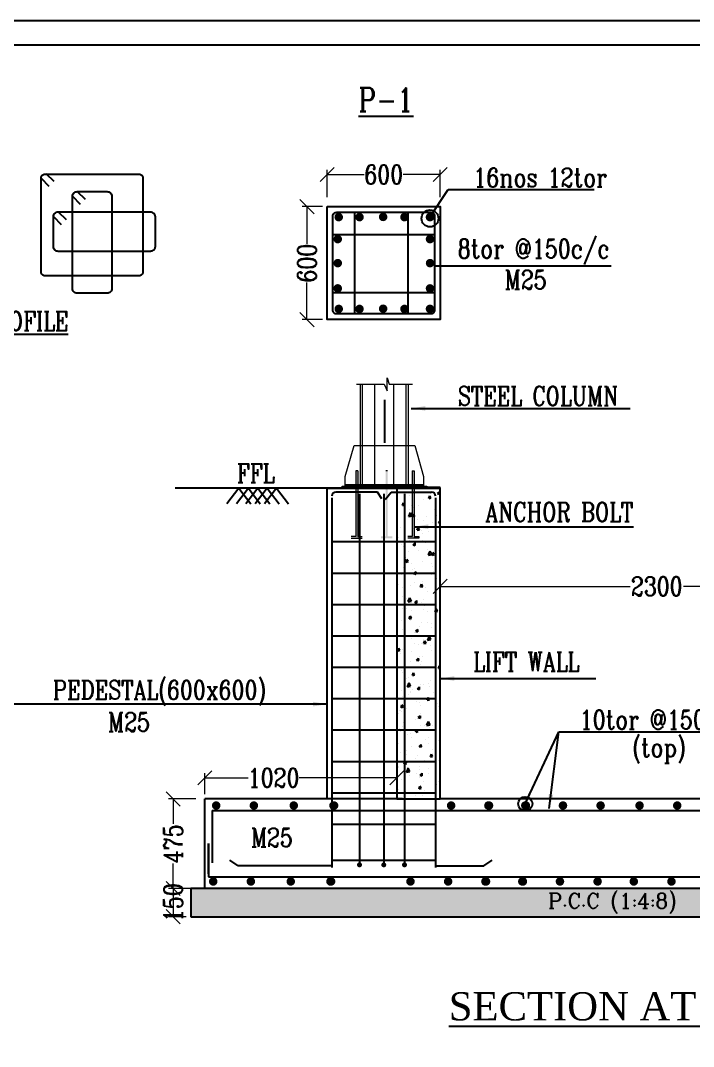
# Model space of a CAD drawing. Header units: millimetres. Extents: x 718890 to 734392, y -300108 to -278291.
# Drawn here: x 722366 to 725941, y -283739 to -278291 of the extents above; entities that cross this region are included whole.
import ezdxf
from ezdxf.enums import TextEntityAlignment as Align
from ezdxf.lldxf.tags import DXFTag

# ---------------------------------------------------------------- set-up
doc = ezdxf.new("R2010")
doc.units = ezdxf.units.MM
doc.header["$MEASUREMENT"] = 0
doc.header["$PDMODE"] = 2
doc.layers.add('col', color=7, linetype='Continuous')
doc.layers.add('COLUMN', color=1, linetype='Continuous')
for name, color, linetype, lineweight in [('DDD', 252, 'Continuous', 9), ('DIM', 37, 'Continuous', 13), ('FOOT', 3, 'Continuous', 18), ('Part', 2, 'Continuous', 0), ('PCC', 4, 'Continuous', 30), ('REIN', 1, 'Continuous', 20), ('TEXT', 7, 'Continuous', 15)]:
    doc.layers.add(name, color=color, linetype=linetype, lineweight=lineweight)
doc.styles.add('combine', font='romanc.shx', dxfattribs={"width": 0.8})
doc.styles.add('ROMANS', font='complex.shx', dxfattribs={"width": 0.8})
doc.styles.add('simplex-0.8', font='complex.shx', dxfattribs={"width": 0.8})
doc.styles.get("Standard").update_dxf_attribs({"font": 'complex.shx'})
doc.styles.add('style2', font='times.ttf')
doc.styles.add('TIMESNEWROMAN', font='times.ttf')
tags = doc.linetypes.add('HIDDEN', pattern=[0.375, 0.25, -0.125]).pattern_tags.tags
tags[6:7] = [DXFTag(74, 4), DXFTag(75, 0), DXFTag(340, '0'), DXFTag(46, 1.0), DXFTag(50, 0.0), DXFTag(44, 0.0), DXFTag(45, 0.0)]
tags[4:5] = [DXFTag(74, 4), DXFTag(75, 0), DXFTag(340, '0'), DXFTag(46, 1.0), DXFTag(50, 0.0), DXFTag(44, 0.0), DXFTag(45, 0.0)]
doc.dimstyles.new('75 ISO', dxfattribs={"dimtxt": 100, "dimasz": 75, "dimexe": 75, "dimexo": 0.7, "dimgap": 0.4, "dimtad": 0, "dimtoh": 1, "dimdec": 0, "dimdsep": 46, "dimtxsty": 'combine', "dimblk": 'OBLIQUE', "dimcen": 0, "dimclrd": 11, "dimclre": 2, "dimclrt": 4, "dimadec": 1, "dimazin": 2, "dimtfac": 1, "dimtdec": 0, "dimtmove": 1, "dimatfit": 3, "dimldrblk": 'OBLIQUE', "dimfxl": 0.7, "dimfxlon": 1, "dimtolj": 1, "dimtzin": 0, "dimlwd": -1, "dimlwe": -1, "dimarcsym": 0})
doc.dimstyles.new('SAM', dxfattribs={"dimtxt": 125, "dimasz": 75, "dimexe": 100, "dimexo": 1, "dimgap": 50, "dimtad": 1, "dimtoh": 1, "dimdec": 0, "dimrnd": 1, "dimzin": 1, "dimdsep": 46, "dimtxsty": 'style2', "dimcen": 0.09, "dimclrd": 37, "dimclre": 250, "dimclrt": 7, "dimadec": 0, "dimazin": 0, "dimtfac": 1, "dimtdec": 0, "dimtix": 1, "dimtmove": 1, "dimatfit": 3, "dimfxl": 100, "dimfxlon": 1, "dimtolj": 1, "dimtzin": 0, "dimarcsym": 0})

# ---------------------------------------------------------------- blocks, each defined once
blk = doc.blocks.new('_Oblique')
at = {"color": 0, "linetype": 'ByBlock', "lineweight": -2}
blk.add_line((-0.5, -0.5), (0.5, 0.5), dxfattribs=at)
blk = doc.blocks.new('*D87')
at = {"layer": 'DEFPOINTS', "color": 0, "transparency": 16777216}
for p in [(723176.8, -282424.6), (723345.4, -282424.6), (723345.4, -282899.6)]:
    blk.add_point(p, dxfattribs=at)
at = {"layer": 'Part', "color": 2, "transparency": 16777216}
for p, q in [((723296.8, -282424.6), (723151.8, -282424.6)), ((723296.8, -282899.6), (723151.8, -282899.6))]:
    blk.add_line(p, q, dxfattribs=at)
at = {"layer": 'Part', "color": 11, "transparency": 16777216}
for p, q in [((723176.8, -282424.6), (723176.8, -282556.9)), ((723176.8, -282899.6), (723176.8, -282767.2))]:
    blk.add_line(p, q, dxfattribs=at)
at = {"layer": 'Part', "color": 11, "transparency": 16777216, "xscale": 75, "yscale": 75, "zscale": 75}
for p, rotation in [((723176.8, -282424.6), 90), ((723176.8, -282899.6), 270)]:
    blk.add_blockref('_Oblique', p, dxfattribs=dict(at, rotation=rotation))
at = {"layer": 'Part', "color": 18, "lineweight": -3, "true_color": 0x000000, "transparency": 16777216, "insert": (723176.8, -282662.1), "char_height": 100, "attachment_point": 5, "rotation": 90, "style": 'combine'}
blk.add_mtext('\\A1;475', dxfattribs=at)
blk = doc.blocks.new('*D88')
at = {"layer": 'DEFPOINTS', "color": 0, "transparency": 16777216}
for p in [(723270.4, -282899.6), (723176.8, -283049.6), (723270.4, -283049.6)]:
    blk.add_point(p, dxfattribs=at)
at = {"layer": 'Part', "color": 2, "transparency": 16777216}
for p, q in [((723245.4, -282899.6), (723151.8, -282899.6)), ((723245.4, -283049.6), (723151.8, -283049.6))]:
    blk.add_line(p, q, dxfattribs=at)
at = {"layer": 'Part', "color": 11, "transparency": 16777216}
blk.add_line((723176.8, -282899.6), (723176.8, -283049.6), dxfattribs=at)
at = {"layer": 'Part', "color": 11, "transparency": 16777216, "xscale": 75, "yscale": 75, "zscale": 75}
for p, rotation in [((723176.8, -282899.6), 90), ((723176.8, -283049.6), 270)]:
    blk.add_blockref('_Oblique', p, dxfattribs=dict(at, rotation=rotation))
at = {"layer": 'Part', "color": 18, "lineweight": -3, "true_color": 0x000000, "transparency": 16777216, "insert": (723176.8, -282974.6), "char_height": 100, "attachment_point": 5, "rotation": 90, "style": 'combine'}
blk.add_mtext('\\A1;150', dxfattribs=at)
blk = doc.blocks.new('*D90')
at = {"layer": 'DEFPOINTS', "color": 0, "transparency": 16777216}
for p in [(724365.4, -282312), (723345.4, -282424.6, 0), (724365.4, -282424.6)]:
    blk.add_point(p, dxfattribs=at)
at = {"layer": 'Part', "color": 2, "transparency": 16777216}
for p, q in [((723345.4, -282399.6), (723345.4, -282287)), ((724365.4, -282399.6), (724365.4, -282287))]:
    blk.add_line(p, q, dxfattribs=at)
at = {"layer": 'Part', "color": 11, "transparency": 16777216}
for p, q in [((723345.4, -282312), (723574.8, -282312)), ((724365.4, -282312), (723846, -282312))]:
    blk.add_line(p, q, dxfattribs=at)
at = {"layer": 'Part', "color": 11, "transparency": 16777216, "xscale": 75, "yscale": 75, "zscale": 75, "rotation": 180}
blk.add_blockref('_Oblique', (723345.4, -282312), dxfattribs=at)
at = {"layer": 'Part', "color": 11, "transparency": 16777216, "xscale": 75, "yscale": 75, "zscale": 75}
blk.add_blockref('_Oblique', (724365.4, -282312), dxfattribs=at)
at = {"layer": 'Part', "color": 18, "lineweight": -3, "true_color": 0x000000, "transparency": 16777216, "insert": (723710.4, -282312), "char_height": 100, "attachment_point": 5, "style": 'combine'}
blk.add_mtext('\\A1;1020', dxfattribs=at)
blk = doc.blocks.new('*D93')
at = {"layer": 'DEFPOINTS', "color": 0, "transparency": 16777216}
for p in [(726895.4, -281295.6), (724595.4, -281408.2), (726895.4, -281408.2, 0)]:
    blk.add_point(p, dxfattribs=at)
at = {"layer": 'Part', "color": 2, "transparency": 16777216}
for p, q in [((724595.4, -281383.2), (724595.4, -281270.6)), ((726895.4, -281383.2), (726895.4, -281270.6))]:
    blk.add_line(p, q, dxfattribs=at)
at = {"layer": 'Part', "color": 11, "transparency": 16777216}
for p, q in [((724595.4, -281295.6), (725604.1, -281295.6)), ((726895.4, -281295.6), (725886.8, -281295.6))]:
    blk.add_line(p, q, dxfattribs=at)
at = {"layer": 'Part', "color": 11, "transparency": 16777216, "xscale": 75, "yscale": 75, "zscale": 75, "rotation": 180}
blk.add_blockref('_Oblique', (724595.4, -281295.6), dxfattribs=at)
at = {"layer": 'Part', "color": 11, "transparency": 16777216, "xscale": 75, "yscale": 75, "zscale": 75}
blk.add_blockref('_Oblique', (726895.4, -281295.6), dxfattribs=at)
at = {"layer": 'Part', "color": 18, "lineweight": -3, "true_color": 0x000000, "transparency": 16777216, "insert": (725745.4, -281295.6), "char_height": 100, "attachment_point": 5, "style": 'combine'}
blk.add_mtext('\\A1;2300', dxfattribs=at)
blk = doc.blocks.new('*D99')
at = {"layer": 'DEFPOINTS', "color": 0, "transparency": 16777216}
for p in [(724595.4, -279108.8), (723995.4, -279279.5), (724595.4, -279279.5)]:
    blk.add_point(p, dxfattribs=at)
at = {"layer": 'Part', "color": 2, "transparency": 16777216}
for p, q in [((723995.4, -279228.8), (723995.4, -279083.8)), ((724595.4, -279228.8), (724595.4, -279083.8))]:
    blk.add_line(p, q, dxfattribs=at)
at = {"layer": 'Part', "color": 11, "transparency": 16777216}
for p, q in [((723995.4, -279108.8), (724192.2, -279108.8)), ((724595.4, -279108.8), (724398.7, -279108.8))]:
    blk.add_line(p, q, dxfattribs=at)
at = {"layer": 'Part', "color": 11, "transparency": 16777216, "xscale": 75, "yscale": 75, "zscale": 75, "rotation": 180}
blk.add_blockref('_Oblique', (723995.4, -279108.8), dxfattribs=at)
at = {"layer": 'Part', "color": 11, "transparency": 16777216, "xscale": 75, "yscale": 75, "zscale": 75}
blk.add_blockref('_Oblique', (724595.4, -279108.8), dxfattribs=at)
at = {"layer": 'Part', "color": 18, "lineweight": -3, "true_color": 0x000000, "transparency": 16777216, "insert": (724295.4, -279108.8), "char_height": 100, "attachment_point": 5, "style": 'combine'}
blk.add_mtext('\\A1;600', dxfattribs=at)
blk = doc.blocks.new('*D100')
at = {"layer": 'DEFPOINTS', "color": 0, "transparency": 16777216}
for p in [(723887.6, -279279.5), (723995.4, -279279.5, 0), (723995.4, -279879.5, 0)]:
    blk.add_point(p, dxfattribs=at)
at = {"layer": 'Part', "color": 2, "transparency": 16777216}
for p, q in [((723970.4, -279279.5), (723862.6, -279279.5)), ((723970.4, -279879.5), (723862.6, -279879.5))]:
    blk.add_line(p, q, dxfattribs=at)
at = {"layer": 'Part', "color": 11, "transparency": 16777216}
for p, q in [((723887.6, -279279.5), (723887.6, -279476.2)), ((723887.6, -279879.5), (723887.6, -279682.8))]:
    blk.add_line(p, q, dxfattribs=at)
at = {"layer": 'Part', "color": 11, "transparency": 16777216, "xscale": 75, "yscale": 75, "zscale": 75}
for p, rotation in [((723887.6, -279279.5), 90), ((723887.6, -279879.5), 270)]:
    blk.add_blockref('_Oblique', p, dxfattribs=dict(at, rotation=rotation))
at = {"layer": 'Part', "color": 18, "lineweight": -3, "true_color": 0x000000, "transparency": 16777216, "insert": (723887.6, -279579.5), "char_height": 100, "attachment_point": 5, "rotation": 90, "style": 'combine'}
blk.add_mtext('\\A1;600', dxfattribs=at)
blk = doc.blocks.new('G$C9B659665')
at = {"layer": 'DIM', "linetype": 'Continuous'}
h = blk.add_hatch(color=5, dxfattribs=at)
h.paths.add_polyline_path([(43.4, 9), (65.3, 9), (65.3, 75.4), (74.3, 75.4), (74.3, 9), (95.6, 9), (95.6, 0), (43.4, 0)])
h.paths.add_polyline_path([(65.3, 165.3), (74.3, 165.3), (74.3, 75.4), (65.3, 75.4)])
h.paths.add_polyline_path([(65.3, 211.3), (72.3, 211.3), (74.3, 211.3), (74.3, 165.3), (65.3, 165.3)])
h.paths.add_polyline_path([(65.3, 234.5), (74.3, 234.5), (74.3, 211.3), (65.3, 211.3)])
h.paths.add_polyline_path([(65.3, 315.7), (74.3, 315.7), (74.3, 252.5), (65.3, 252.5)])
h = blk.add_hatch(color=5, dxfattribs=at)
h.paths.add_polyline_path([(43.4, 9), (65.3, 9), (65.3, 75.4), (74.3, 75.4), (74.3, 9), (95.6, 9), (95.6, 0), (43.4, 0)])
h.paths.add_polyline_path([(65.3, 165.3), (74.3, 165.3), (74.3, 75.4), (65.3, 75.4)])
h.paths.add_polyline_path([(65.3, 211.3), (72.3, 211.3), (74.3, 211.3), (74.3, 165.3), (65.3, 165.3)])
h.paths.add_polyline_path([(65.3, 234.5), (74.3, 234.5), (74.3, 211.3), (65.3, 211.3)])
h.paths.add_polyline_path([(65.3, 315.7), (74.3, 315.7), (74.3, 252.5), (65.3, 252.5)])
h = blk.add_hatch(color=5, dxfattribs=at)
h.paths.add_polyline_path([(182.9, 9), (204.7, 9), (204.7, 75.4), (213.7, 75.4), (213.7, 9), (235, 9), (235, 0), (182.9, 0)])
h.paths.add_polyline_path([(204.7, 165.3), (213.7, 165.3), (213.7, 75.4), (204.7, 75.4)])
h.paths.add_polyline_path([(204.7, 211.3), (211.8, 211.3), (213.7, 211.3), (213.7, 165.3), (204.7, 165.3)])
h.paths.add_polyline_path([(204.7, 234.5), (213.7, 234.5), (213.7, 211.3), (204.7, 211.3)])
h.paths.add_polyline_path([(204.7, 315.7), (213.7, 315.7), (213.7, 252.5), (204.7, 252.5)])
h = blk.add_hatch(color=5, dxfattribs=at)
h.paths.add_polyline_path([(360.1, 9), (338.2, 9), (338.2, 75.4), (329.2, 75.4), (329.2, 9), (307.9, 9), (307.9, 0), (360.1, 0)])
h.paths.add_polyline_path([(338.2, 165.3), (329.2, 165.3), (329.2, 75.4), (338.2, 75.4)])
h.paths.add_polyline_path([(338.2, 211.3), (331.2, 211.3), (329.2, 211.3), (329.2, 165.3), (338.2, 165.3)])
h.paths.add_polyline_path([(338.2, 234.5), (329.2, 234.5), (329.2, 211.3), (338.2, 211.3)])
h.paths.add_polyline_path([(338.2, 315.7), (329.2, 315.7), (329.2, 252.5), (338.2, 252.5)])
h = blk.add_hatch(color=5, dxfattribs=at)
h.paths.add_polyline_path([(360.1, 9), (338.2, 9), (338.2, 75.4), (329.2, 75.4), (329.2, 9), (307.9, 9), (307.9, 0), (360.1, 0)])
h.paths.add_polyline_path([(338.2, 165.3), (329.2, 165.3), (329.2, 75.4), (338.2, 75.4)])
h.paths.add_polyline_path([(338.2, 211.3), (331.2, 211.3), (329.2, 211.3), (329.2, 165.3), (338.2, 165.3)])
h.paths.add_polyline_path([(338.2, 234.5), (329.2, 234.5), (329.2, 211.3), (338.2, 211.3)])
h.paths.add_polyline_path([(338.2, 315.7), (329.2, 315.7), (329.2, 252.5), (338.2, 252.5)])
blk.add_line((198.4, 649), (198.4, 447.2))
blk.add_line((198.4, 649), (198.4, 447.2))
at = {"layer": 'DIM', "color": 5, "linetype": 'Continuous'}
for p, q in [((85.9, 252.5), (85.9, 722.3)), ((85.9, 252.5), (85.9, 722.3)), ((153.4, 252.5), (153.4, 722.3)), ((153.4, 252.5), (153.4, 722.3)), ((243.4, 252.5), (243.4, 722.3)), ((243.4, 252.5), (243.4, 722.3)), ((310.9, 252.5), (310.9, 722.3)), ((310.9, 252.5), (310.9, 722.3)), ((74.3, 315.7), (65.3, 315.7)), ((65.3, 315.7), (65.3, 9)), ((74.3, 315.7), (65.3, 315.7)), ((65.3, 315.7), (65.3, 9)), ((74.3, 315.7), (74.3, 9)), ((74.3, 315.7), (74.3, 9)), ((213.7, 315.7), (204.7, 315.7)), ((213.7, 315.7), (204.7, 315.7)), ((329.2, 315.7), (338.2, 315.7)), ((329.2, 315.7), (329.2, 9)), ((329.2, 315.7), (338.2, 315.7)), ((329.2, 315.7), (329.2, 9)), ((338.2, 315.7), (338.2, 9)), ((338.2, 315.7), (338.2, 9)), ((65.3, 9), (43.4, 9)), ((65.3, 9), (43.4, 9)), ((43.4, 0), (94.6, 0)), ((43.4, 0), (94.6, 0)), ((74.3, 9), (94.6, 9)), ((74.3, 9), (94.6, 9)), ((329.2, 9), (308.9, 9)), ((329.2, 9), (308.9, 9)), ((360.1, 0), (308.9, 0)), ((360.1, 0), (308.9, 0)), ((338.2, 9), (360.1, 9)), ((338.2, 9), (360.1, 9)), ((360.1, 9), (360.1, 0)), ((360.1, 9), (360.1, 0))]:
    blk.add_line(p, q, dxfattribs=at)
at = {"layer": 'DIM', "linetype": 'HIDDEN', "ltscale": 100}
for p, q in [((96, 252.5), (96, 722.3)), ((96, 252.5), (96, 722.3)), ((300.7, 252.5), (300.7, 722.3)), ((300.7, 252.5), (300.7, 722.3))]:
    blk.add_line(p, q, dxfattribs=at)
at = {"layer": 'DIM', "color": 5, "linetype": 'HIDDEN', "ltscale": 0.1}
blk.add_line((67.2, 252.5), (329.7, 252.5), dxfattribs=at)
blk.add_line((67.2, 252.5), (329.7, 252.5), dxfattribs=at)
at = {"layer": 'DIM', "color": 5, "linetype": 'Continuous'}
for points in [[(67.2, 722.3), (197.8, 722.3), (210.8, 690.9), (210.8, 751.4), (220.1, 722.1), (329.7, 722.1)], [(67.2, 722.3), (197.8, 722.3), (210.8, 690.9), (210.8, 751.4), (220.1, 722.1), (329.7, 722.1)], [(15, 243.5), (15, 290), (56.3, 434.7), (340.5, 434.7), (381.7, 290), (381.7, 243.5)], [(15, 243.5), (15, 290), (56.3, 434.7), (340.5, 434.7), (381.7, 290), (381.7, 243.5)]]:
    blk.add_lwpolyline(points, dxfattribs=at)
at = {"layer": 'DIM', "color": 5, "linetype": 'HIDDEN', "ltscale": 0.1}
for points in [[(396.7, 234.5), (0, 234.5), (0, 243.5), (396.7, 243.5)], [(396.7, 234.5), (0, 234.5), (0, 243.5), (396.7, 243.5)], [(381.7, 243.5), (15, 243.5), (15, 252.5), (381.7, 252.5)], [(381.7, 243.5), (15, 243.5), (15, 252.5), (381.7, 252.5)]]:
    blk.add_lwpolyline(points, close=True, dxfattribs=at)

msp = doc.modelspace()

# ---------------------------------------------------------------- hatches: boundary and pattern name
at = {"layer": 'DIM', "lineweight": -3, "ltscale": 0.5}
h = msp.add_hatch(dxfattribs=at)
h.set_pattern_fill('AR-CONC', color=256, scale=25, style=0)
h.set_pattern_definition([(50, (1417.42, -18015.03), (179.315046, -15.688034), [18.75, -206.25]), (355, (1417.42, -18015.03), (-34.687833, 188.048033), [15, -165]), (100.4514, (1432.36, -18016.33), (144.627345, 172.359886), [15.935047, -175.28553]), (46.1842, (1417.42, -17965.03), (266.81026, -41.379754), [28.125, -309.375]), (96.6356, (1439.65, -17968.47), (233.66568, 243.52947), [23.90257, -262.92825]), (351.1842, (1417.42, -17965.03), (233.66549, 243.52965), [22.5, -247.5]), (21, (1442.42, -17977.53), (149.226763, -100.654723), [18.75, -206.25]), (326, (1442.42, -17977.53), (60.828833, 181.28751), [15, -165]), (71.4514, (1454.85, -17985.91), (210.055657, 80.632624), [15.935047, -175.28553]), (37.5, (1417.415, -18015.027), (3.039964, 83.2234635), [0, -163, 0, -167.5, 0, -165.625]), (7.5, (1417.415, -18015.03), (65.767384, 98.602928), [0, -95.5, 0, -159.25, 0, -63.125]), (327.5, (1361.665, -18015.027), (133.455609, -5.638718), [0, -62.5, 0, -195, 0, -258.75]), (317.5, (1336.67, -18015.03), (145.796542, 25.026246), [0, -81.25, 0, -129.5, 0, -183.75])])
h.paths.add_polyline_path([(723270.4, -283049.6), (728220.4, -283049.6), (728220.4, -282899.6), (723270.4, -282899.6)])

# ---------------------------------------------------------------- linework, layer by layer
at = {"layer": 'col', "color": 6, "lineweight": -3, "elevation": 743212945.3}
for points in [[(734392.5, -300108.5), (718890.4, -300108.5), (718890.4, -278291.3), (734392.5, -278291.3)], [(734263.1, -299979.1), (719019.8, -299979.1), (719019.8, -278420.7), (734263.1, -278420.7)]]:
    msp.add_lwpolyline(points, close=True, dxfattribs=at)
at = {"layer": 'DDD', "lineweight": -3}
for p, q in [((723526.3, -280774.6), (723462.8, -280857.1)), ((723526.3, -280774.6), (723462.8, -280857.1)), ((723576.3, -280774.6), (723512.8, -280857.1)), ((723576.3, -280774.6), (723512.8, -280857.1)), ((723526.3, -280774.6), (723589.8, -280857.1)), ((723526.3, -280774.6), (723589.8, -280857.1)), ((723626.3, -280774.6), (723562.8, -280857.1)), ((723626.3, -280774.6), (723562.8, -280857.1)), ((723576.3, -280774.6), (723639.8, -280857.1)), ((723576.3, -280774.6), (723639.8, -280857.1)), ((723676.3, -280774.6), (723612.8, -280857.1)), ((723676.3, -280774.6), (723612.8, -280857.1)), ((723626.3, -280774.6), (723689.8, -280857.1)), ((723626.3, -280774.6), (723689.8, -280857.1)), ((723726.3, -280774.6), (723662.8, -280857.1)), ((723726.3, -280774.6), (723662.8, -280857.1)), ((723676.3, -280774.6), (723739.8, -280857.1)), ((723676.3, -280774.6), (723739.8, -280857.1)), ((723726.3, -280774.6), (723789.8, -280857.1)), ((723726.3, -280774.6), (723789.8, -280857.1))]:
    msp.add_line(p, q, dxfattribs=at)
at = {"layer": 'DIM', "lineweight": -3}
for p, q in [((724541.1, -279335.3), (724637.7, -279188.9)), ((724637.7, -279188.9), (725413.2, -279188.9))]:
    msp.add_line(p, q, dxfattribs=at)
at = {"layer": 'DIM', "color": 5, "linetype": 'Continuous', "lineweight": -3}
for p, q in [((724395.4, -280774.6), (723187.2, -280774.6)), ((723995.4, -280774.6), (723210.8, -280774.6)), ((723995.4, -280774.6), (723210.8, -280774.6))]:
    msp.add_line(p, q, dxfattribs=at)
at = {"layer": 'DIM', "lineweight": -3}
msp.add_circle((724541.1, -279342.2), 45, dxfattribs=at)
at = {"layer": 'FOOT', "lineweight": -3}
for p, q in [((723995.4, -282399.6), (723995.4, -280774.6)), ((723995.4, -282424.6), (723995.4, -280774.6)), ((724595.4, -282399.6), (724595.4, -280774.6)), ((724595.4, -282399.6), (724595.4, -280774.6)), ((724395.4, -282424.6), (723345.4, -282424.6)), ((723345.4, -282899.6), (723345.4, -282424.6)), ((724395.4, -282424.6), (723345.4, -282424.6)), ((723345.4, -282899.6), (723345.4, -282424.6)), ((726895.4, -282424.6, 0), (724595.4, -282424.6)), ((726895.4, -282424.6, 0), (725295.4, -282424.6))]:
    msp.add_line(p, q, dxfattribs=at)
for points in [[(723995.4, -279279.5), (724595.4, -279279.5), (724595.4, -279879.5), (723995.4, -279879.5)], [(723270.4, -283049.6), (728220.4, -283049.6), (728220.4, -282899.6), (723270.4, -282899.6)], [(723270.4, -283049.6), (728220.4, -283049.6), (728220.4, -282899.6), (723270.4, -282899.6)]]:
    msp.add_lwpolyline(points, close=True, dxfattribs=at)
at = {"layer": 'Part', "color": 250, "lineweight": -3}
msp.add_line((724565.4, -279594.2), (725503.3, -279594.2), dxfattribs=at)
at = {"layer": 'Part', "color": 250, "linetype": 'Continuous', "lineweight": -3}
for p, q in [((724431.9, -280811.6), (724431.9, -280811.6)), ((724445.9, -280770.3), (724453.6, -280772.2)), ((724453.6, -280772.2), (724453.5, -280770.3)), ((724455.8, -280797.7), (724455.8, -280797.7)), ((724500.5, -280774.1), (724500.5, -280774.1)), ((724534.5, -280828.5), (724539.6, -280814.3)), ((724546.1, -280825.3), (724539.6, -280814.4)), ((724543.6, -280804.7), (724543.6, -280804.7)), ((724581.8, -280803.5), (724593.1, -280793.6)), ((724581.8, -280803.5), (724593.5, -280806.4)), ((724593.4, -280806.4), (724593.1, -280793.6)), ((724395.6, -280866.4), (724400.7, -280852.3)), ((724395.6, -280866.4), (724407.2, -280863.2)), ((724407.2, -280863.3), (724400.7, -280852.3)), ((724403.5, -280867), (724403.5, -280867)), ((724441.1, -280863.9), (724441.1, -280863.9)), ((724452.7, -280874.9), (724452.7, -280874.9)), ((724478.4, -280866.4), (724478.4, -280866.4)), ((724505.2, -280834.2), (724505.2, -280834.2)), ((724534.5, -280828.5), (724546.1, -280825.3)), ((724544.9, -280824.8), (724544.9, -280824.8)), ((724546, -280830.8), (724546, -280830.8)), ((724428.7, -280925.2), (724446.3, -280921.6)), ((724429.1, -280924.3), (724438, -280903.7)), ((724433.8, -280889.9), (724433.8, -280889.9)), ((724446.3, -280921.6), (724437.7, -280904.5)), ((724446.5, -280922.3), (724457.8, -280912.4)), ((724446.5, -280922.3), (724458.2, -280925.1)), ((724458.2, -280925.1), (724457.8, -280912.4)), ((724524, -280923), (724524, -280923)), ((724565.7, -280888.1), (724565.7, -280888.1)), ((724577.2, -280919.5), (724577.2, -280919.5)), ((724383.1, -280985.2), (724383.1, -280985.2)), ((724402.4, -280976.3), (724402.4, -280976.3)), ((724411.8, -280982.1), (724411.8, -280982.1)), ((724456.4, -280958.6), (724456.4, -280958.6)), ((724473.5, -280938.2), (724473.5, -280938.2)), ((724473.8, -280997.9), (724478.9, -280983.8)), ((724474.8, -280978.7), (724474.8, -280978.7)), ((724485.4, -280994.8), (724478.9, -280983.8)), ((724504.1, -280943.6), (724504.1, -280943.6)), ((724553, -280954.2), (724553, -280954.2)), ((724586.4, -280956.4), (724595.4, -280948.5)), ((724586.4, -280956.4), (724595.4, -280958.6)), ((724586.5, -280951.4), (724586.5, -280951.4)), ((724372.3, -281037.9), (724372.3, -281037.9)), ((724451.3, -280986.9), (724451.3, -280986.9)), ((724473.8, -280997.9), (724485.4, -280994.7)), ((724494.3, -281001.5), (724494.3, -281001.5)), ((724502, -281015.2), (724502, -281015.2)), ((724534.9, -281003.3), (724534.9, -281003.3)), ((724389.7, -281074.4), (724389.7, -281074.4)), ((724400.3, -281085.5), (724400.3, -281085.5)), ((724403.9, -281048.5), (724403.9, -281048.5)), ((724432.5, -281062.5), (724432.5, -281062.5)), ((724434.4, -281050.8), (724434.4, -281050.8)), ((724451.2, -281075.2), (724462.4, -281065.3)), ((724451.2, -281075.2), (724462.8, -281078)), ((724462.8, -281078), (724462.4, -281065.3)), ((724502, -281052.7), (724502, -281052.7)), ((724515.1, -281064.8), (724515.1, -281064.8)), ((724592.7, -281048.1), (724592.7, -281048.1)), ((724412.4, -281143.1), (724412.4, -281143.1)), ((724424.7, -281111.8), (724424.7, -281111.8)), ((724480, -281107.4), (724480, -281107.4)), ((724528.4, -281101.7), (724528.4, -281101.7)), ((724532.6, -281129.8), (724550.2, -281126.2)), ((724532.9, -281128.9), (724541.9, -281108.3)), ((724535.9, -281128.1), (724535.9, -281128.1)), ((724550.2, -281126.2), (724541.5, -281109.1)), ((724552, -281129.4), (724557, -281115.3)), ((724552, -281129.4), (724563.6, -281126.2)), ((724563.5, -281126.3), (724557, -281115.3)), ((724570.7, -281140.3), (724570.7, -281140.3)), ((724591, -281109.3), (724595.4, -281105.5)), ((724591, -281109.3), (724595.4, -281110.4)), ((724367.7, -281166.6), (724367.7, -281166.6)), ((724399.2, -281194.9), (724399.2, -281194.9)), ((724413.1, -281167.3), (724418.1, -281153.2)), ((724413.1, -281167.3), (724424.6, -281164.2)), ((724424.6, -281164.2), (724418.1, -281153.2)), ((724425.9, -281160.9), (724425.9, -281160.9)), ((724445.5, -281175.1), (724445.5, -281175.1)), ((724458, -281199.7), (724458, -281199.7)), ((724500.9, -281162.1), (724500.9, -281162.1)), ((724549.8, -281172.7), (724549.8, -281172.7)), ((724556.7, -281191.4), (724556.7, -281191.4)), ((724390.4, -281235.3), (724390.4, -281235.3)), ((724448.1, -281205.4), (724448.1, -281205.4)), ((724455.8, -281228.1), (724467, -281218.2)), ((724455.8, -281228.1), (724467.4, -281230.9)), ((724466.3, -281238.4), (724466.3, -281238.4)), ((724467.4, -281230.9), (724467, -281218.2)), ((724548.7, -281232.5), (724548.7, -281232.5)), ((724562, -281216.5), (724562, -281216.5)), ((724577.4, -281254.7), (724577.4, -281254.7)), ((724593.4, -281209), (724593.4, -281209)), ((724374.9, -281287.2), (724374.9, -281287.2)), ((724397.1, -281304), (724397.1, -281304)), ((724436, -281291.9), (724436, -281291.9)), ((724459.5, -281275.7), (724459.5, -281275.7)), ((724487.1, -281301.7), (724487.1, -281301.7)), ((724491.2, -281298.8), (724496.3, -281284.7)), ((724491.2, -281298.8), (724502.8, -281295.7)), ((724502.8, -281295.7), (724496.3, -281284.7)), ((724498.8, -281271.2), (724498.8, -281271.2)), ((724519.7, -281300.3), (724519.7, -281300.3)), ((724571.4, -281301.2), (724571.4, -281301.2)), ((724368.4, -281327.5), (724368.4, -281327.5)), ((724395.7, -281350.5), (724395.7, -281350.5)), ((724417.2, -281359.5), (724417.2, -281359.5)), ((724425.1, -281376.5), (724434.1, -281355.8)), ((724442.4, -281373.7), (724433.7, -281356.7)), ((724507.9, -281365), (724507.9, -281365)), ((724526.7, -281324.8), (724526.7, -281324.8)), ((724396, -281413.4), (724396, -281413.4)), ((724414, -281384.1), (724414, -281384.1)), ((724416.5, -281413.8), (724416.5, -281413.8)), ((724424.7, -281377.3), (724442.4, -281373.7)), ((724460.4, -281381), (724471.7, -281371.1)), ((724460.4, -281381), (724472.1, -281383.8)), ((724472, -281383.8), (724471.7, -281371.1)), ((724497.7, -281380.6), (724497.7, -281380.6)), ((724504.7, -281417), (724504.7, -281417)), ((724513.1, -281398.7), (724513.1, -281398.7)), ((724546.6, -281391.2), (724546.6, -281391.2)), ((724549.4, -281393.4), (724549.4, -281393.4)), ((724569.4, -281430.3), (724574.5, -281416.2)), ((724581, -281427.2), (724574.5, -281416.2)), ((724410.7, -281457.9), (724410.7, -281457.9)), ((724430.5, -281468.3), (724435.6, -281454.2)), ((724430.5, -281468.3), (724442.1, -281465.1)), ((724442.1, -281465.1), (724435.6, -281454.2)), ((724444.9, -281424), (724444.9, -281424)), ((724528.7, -281428.3), (724528.7, -281428.3)), ((724569.4, -281430.3), (724581, -281427.2)), ((724594.9, -281450.1), (724594.9, -281450.1)), ((724392, -281476.4), (724392, -281476.4)), ((724393.9, -281522.5), (724393.9, -281522.5)), ((724437.3, -281477.1), (724437.3, -281477.1)), ((724465, -281533.9), (724476.3, -281524)), ((724476.7, -281536.7), (724476.3, -281524)), ((724482.7, -281509.2), (724482.7, -281509.2)), ((724495.6, -281489.7), (724495.6, -281489.7)), ((724527.3, -281485.7), (724527.3, -281485.7)), ((724546.8, -281513.5), (724546.8, -281513.5)), ((724549.5, -281491.6), (724549.5, -281491.6)), ((724370, -281568.6), (724370, -281568.6)), ((724444.3, -281572.7), (724444.3, -281572.7)), ((724458.1, -281540.4), (724458.1, -281540.4)), ((724465, -281533.9), (724476.7, -281536.7)), ((724505.3, -281577.9), (724505.3, -281577.9)), ((724528.6, -281581.9), (724546.3, -281578.3)), ((724529, -281581.1), (724538, -281560.4)), ((724546.2, -281578.3), (724537.6, -281561.3)), ((724570.3, -281554.9), (724570.3, -281554.9)), ((724572.9, -281542.3), (724572.9, -281542.3)), ((724365.8, -281590.5), (724365.8, -281590.5)), ((724369.8, -281637.7), (724374.8, -281623.6)), ((724369.8, -281637.7), (724381.3, -281634.6)), ((724381.3, -281634.6), (724374.8, -281623.6)), ((724392.8, -281631.9), (724392.8, -281631.9)), ((724460.7, -281601.4), (724460.7, -281601.4)), ((724478.9, -281603.7), (724478.9, -281603.7)), ((724494.5, -281599.1), (724494.5, -281599.1)), ((724504.5, -281597.3), (724504.5, -281597.3)), ((724508.7, -281599.8), (724513.7, -281585.7)), ((724508.7, -281599.8), (724520.3, -281596.6)), ((724520.2, -281596.6), (724513.7, -281585.7)), ((724543.4, -281609.7), (724543.4, -281609.7)), ((724550.9, -281634.5), (724550.9, -281634.5)), ((724591.1, -281618.2), (724591.1, -281618.2)), ((724386.6, -281653.8), (724386.6, -281653.8)), ((724402, -281656.5), (724402, -281656.5)), ((724438.6, -281693.7), (724438.6, -281693.7)), ((724441.7, -281642.5), (724441.7, -281642.5)), ((724469.6, -281686.8), (724480.9, -281676.9)), ((724469.6, -281686.8), (724481.3, -281689.6)), ((724481.3, -281689.7), (724480.9, -281676.9)), ((724483.3, -281670.1), (724483.3, -281670.1)), ((724499.7, -281667), (724499.7, -281667)), ((724594.1, -281675.5), (724594.1, -281675.5)), ((724390.7, -281741), (724390.7, -281741)), ((724407.4, -281717), (724407.4, -281717)), ((724492.4, -281708.3), (724492.4, -281708.3)), ((724497.9, -281695.6), (724497.9, -281695.6)), ((724520.5, -281730.3), (724520.5, -281730.3)), ((724528.9, -281726.8), (724528.9, -281726.8)), ((724586.9, -281731.3), (724591.9, -281717.1)), ((724586.9, -281731.3), (724595.4, -281728.9)), ((724595.4, -281723.1), (724591.9, -281717.2)), ((724395.4, -281754.9), (724395.4, -281754.9)), ((724416.6, -281785.9), (724416.6, -281785.9)), ((724428.2, -281780.3), (724428.2, -281780.3)), ((724447.9, -281769.2), (724453, -281755.1)), ((724447.9, -281769.2), (724459.5, -281766.1)), ((724459.5, -281766.1), (724453, -281755.1)), ((724461.3, -281762.4), (724461.3, -281762.4)), ((724541.3, -281793.6), (724541.3, -281793.6)), ((724593, -281784.9), (724593, -281784.9)), ((724389.6, -281850.4), (724389.6, -281850.4)), ((724420.8, -281829.5), (724438.4, -281825.9)), ((724421.2, -281828.6), (724430.2, -281808)), ((724438.4, -281825.9), (724429.8, -281808.8)), ((724439.3, -281854.6), (724439.3, -281854.6)), ((724449, -281843.6), (724449, -281843.6)), ((724474.3, -281839.7), (724485.5, -281829.8)), ((724474.3, -281839.7), (724485.9, -281842.6)), ((724485.9, -281842.6), (724485.5, -281829.8)), ((724491.3, -281817.6), (724491.3, -281817.6)), ((724506.9, -281819), (724506.9, -281819)), ((724531.5, -281810.4), (724531.5, -281810.4)), ((724540.2, -281828.2), (724540.2, -281828.2)), ((724562.1, -281856.9), (724562.1, -281856.9)), ((724591.7, -281835), (724591.7, -281835)), ((724394.6, -281878.1), (724394.6, -281878.1)), ((724429, -281869.7), (724429, -281869.7)), ((724438.5, -281861), (724438.5, -281861)), ((724469.8, -281906.9), (724469.8, -281906.9)), ((724484.9, -281911.2), (724484.9, -281911.2)), ((724489.2, -281894.2), (724489.2, -281894.2)), ((724526.1, -281900.7), (724531.2, -281886.6)), ((724526.1, -281900.7), (724537.7, -281897.5)), ((724537.7, -281897.6), (724531.2, -281886.6)), ((724591, -281894), (724591, -281894)), ((724379.5, -281954), (724379.5, -281954)), ((724386.8, -281953.4), (724386.8, -281953.4)), ((724387.2, -281938.7), (724392.3, -281924.5)), ((724387.2, -281938.7), (724398.8, -281935.5)), ((724387.5, -281959.6), (724387.5, -281959.6)), ((724398.8, -281935.5), (724392.3, -281924.6)), ((724417.3, -281946.8), (724417.3, -281946.8)), ((724489.2, -281926.8), (724489.2, -281926.8)), ((724575.6, -281944.1), (724575.6, -281944.1)), ((724582.8, -281920.2), (724582.8, -281920.2)), ((724585.1, -281933.4), (724585.1, -281933.4)), ((724372.6, -281970.4), (724372.6, -281970.4)), ((724400.3, -282017.2), (724400.3, -282017.2)), ((724462.9, -282003.4), (724462.9, -282003.4)), ((724478.9, -281992.6), (724490.2, -281982.7)), ((724478.9, -281992.6), (724490.5, -281995.5)), ((724482.7, -281992.6), (724482.7, -281992.6)), ((724490.5, -281995.5), (724490.1, -281982.7)), ((724490.6, -281970.2), (724490.6, -281970.2)), ((724525, -282033.2), (724534, -282012.6)), ((724542.3, -282030.5), (724533.7, -282013.4)), ((724589.8, -282003.4), (724589.8, -282003.4)), ((724380.2, -282051.8), (724380.2, -282051.8)), ((724386.4, -282068.9), (724386.4, -282068.9)), ((724395.3, -282039), (724395.3, -282039)), ((724465.4, -282070.2), (724470.4, -282056)), ((724465.4, -282070.2), (724477, -282067)), ((724476.9, -282067), (724470.4, -282056.1)), ((724488.1, -282036.1), (724488.1, -282036.1)), ((724511.4, -282033.5), (724511.4, -282033.5)), ((724524.7, -282034.1), (724542.3, -282030.5)), ((724537, -282046.7), (724537, -282046.7)), ((724553.6, -282036.3), (724553.6, -282036.3)), ((724421.1, -282080.5), (724421.1, -282080.5)), ((724435.3, -282079.5), (724435.3, -282079.5)), ((724440.9, -282095.7), (724440.9, -282095.7)), ((724516.3, -282107.4), (724516.3, -282107.4)), ((724531.6, -282128.5), (724531.6, -282128.5)), ((724532.2, -282096.8), (724532.2, -282096.8)), ((724576.3, -282105), (724576.3, -282105)), ((724587.8, -282112.5), (724587.8, -282112.5)), ((724373.3, -282131.3), (724373.3, -282131.3)), ((724384.3, -282178.1), (724384.3, -282178.1)), ((724413.8, -282166.6), (724413.8, -282166.6)), ((724441.9, -282143.8), (724441.9, -282143.8)), ((724483.5, -282145.5), (724494.8, -282135.6)), ((724483.5, -282145.5), (724495.2, -282148.4)), ((724486, -282145.3), (724486, -282145.3)), ((724495.2, -282148.4), (724494.8, -282135.6)), ((724553, -282160.1), (724553, -282160.1)), ((724576.5, -282132), (724576.5, -282132)), ((724404.6, -282239.6), (724409.7, -282225.5)), ((724404.6, -282239.6), (724416.2, -282236.4)), ((724416.2, -282236.5), (724409.7, -282225.5)), ((724418.9, -282187.9), (724418.9, -282187.9)), ((724462.7, -282207.1), (724462.7, -282207.1)), ((724474, -282191.2), (724474, -282191.2)), ((724509.6, -282220.7), (724509.6, -282220.7)), ((724543.6, -282201.6), (724548.6, -282187.5)), ((724543.6, -282201.6), (724555.1, -282198.5)), ((724555.1, -282198.5), (724548.6, -282187.6)), ((724554.2, -282197.2), (724554.2, -282197.2)), ((724569.9, -282230.4), (724569.9, -282230.4)), ((724573.8, -282223.4), (724573.8, -282223.4)), ((724586.6, -282221.9), (724586.6, -282221.9)), ((724371.2, -282255.9), (724371.2, -282255.9)), ((724371.5, -282250.4), (724371.5, -282250.4)), ((724383.2, -282287.4), (724383.2, -282287.4)), ((724396.8, -282280.1), (724396.8, -282280.1)), ((724416.9, -282281.6), (724434.5, -282278)), ((724417.2, -282280.8), (724426.2, -282260.1)), ((724434.5, -282278), (724425.8, -282261)), ((724467.4, -282289.6), (724467.4, -282289.6)), ((724483.5, -282270.4), (724483.5, -282270.4)), ((724484.9, -282254.7), (724484.9, -282254.7)), ((724488.1, -282298.4), (724499.4, -282288.5)), ((724499.8, -282301.3), (724499.4, -282288.5)), ((724532.2, -282289.4), (724532.2, -282289.4)), ((724533.8, -282265.2), (724533.8, -282265.2)), ((724594.6, -282286.7), (724594.6, -282286.7)), ((724392, -282319.2), (724392, -282319.2)), ((724432.1, -282298), (724432.1, -282298)), ((724487.6, -282313), (724487.6, -282313)), ((724488.1, -282298.4), (724499.8, -282301.3)), ((724504.3, -282333.7), (724504.3, -282333.7)), ((724577.8, -282346.1), (724577.8, -282346.1)), ((724584.6, -282331), (724584.6, -282331)), ((724374.8, -282372.4), (724374.8, -282372.4)), ((724381.1, -282396.6), (724381.1, -282396.6)), ((724412.8, -282382.5), (724412.8, -282382.5)), ((724482.8, -282371.1), (724487.9, -282357)), ((724482.8, -282371.1), (724494.4, -282367.9)), ((724482.9, -282363.8), (724482.9, -282363.8)), ((724494.4, -282368), (724487.9, -282357)), ((724510.2, -282381.7), (724510.2, -282381.7)), ((724525.1, -282397), (724525.1, -282397)), ((724465.5, -282405.2), (724465.5, -282405.2)), ((724501, -282404.4), (724501, -282404.4))]:
    msp.add_line(p, q, dxfattribs=at)
at = {"layer": 'PCC', "linetype": 'HIDDEN', "lineweight": -3, "ltscale": 750, "elevation": 0}
msp.add_lwpolyline([(723995.4, -282424.6), (723995.4, -280774.6), (724595.4, -280774.6)], dxfattribs=at)
at = {"layer": 'PCC', "color": 250, "linetype": 'HIDDEN', "lineweight": -3, "ltscale": 750}
msp.add_lwpolyline([(724595.4, -280770.3), (724365.4, -280770.3), (724365.4, -282424.6), (724595.4, -282424.6)], close=True, dxfattribs=at)
at = {"layer": 'REIN', "lineweight": -3}
for p, q in [((722475.6, -279128.7), (722516.5, -279171.1)), ((722500.6, -279103.7), (722543.7, -279143.4)), ((722641.6, -279224.6), (722682.5, -279266.9)), ((722666.6, -279199.6), (722709.7, -279239.2)), ((722540.6, -279332.5), (722581.5, -279374.8)), ((722565.6, -279307.5), (722608.8, -279347.1)), ((724261.4, -280795.4), (724041.3, -280795.4)), ((724261.4, -280795.4), (724041.3, -280795.4)), ((724166.8, -280804.6), (724166.8, -282783.7)), ((724286, -280830.4), (724261.4, -280795.4)), ((724295.4, -280804.6), (724295.4, -282783.7)), ((724303.7, -280835.4), (724335.7, -280795.4)), ((724335.7, -280795.4), (724549.6, -280795.4)), ((724335.7, -280795.4), (724549.6, -280795.4)), ((724405.5, -280804.6), (724405.5, -282783.7)), ((724020.4, -280825.4), (724020.4, -282788.9)), ((724020.4, -280825.4), (724020.4, -282788.9)), ((724570.4, -280825.4), (724570.4, -282788.9)), ((724570.4, -280825.4), (724570.4, -282788.9)), ((724020.4, -281058.2), (724570.4, -281058.2)), ((724020.4, -281058.2), (724570.4, -281058.2)), ((724020.4, -281058.2), (724570.4, -281058.2)), ((724020.4, -281058.2), (724570.4, -281058.2)), ((724020.4, -281224.8), (724570.4, -281224.8)), ((724020.4, -281224.8), (724570.4, -281224.8)), ((724020.4, -281391.5), (724570.4, -281391.5)), ((724020.4, -281391.5), (724570.4, -281391.5)), ((724020.4, -281558.2), (724570.4, -281558.2)), ((724020.4, -281558.2), (724570.4, -281558.2)), ((724020.4, -281724.8), (724570.4, -281724.8)), ((724020.4, -281724.8), (724570.4, -281724.8)), ((724020.4, -281891.5), (724570.4, -281891.5)), ((724020.4, -281891.5), (724570.4, -281891.5)), ((724020.4, -282058.2), (724570.4, -282058.2)), ((724020.4, -282058.2), (724570.4, -282058.2)), ((724020.4, -282224.8), (724570.4, -282224.8)), ((724020.4, -282224.8), (724570.4, -282224.8)), ((724020.4, -282391.5), (724570.4, -282391.5)), ((723383.6, -282485.1), (728112.5, -282485.1, 0)), ((723383.6, -282485.1), (723383.6, -282764)), ((724020.4, -282558.2), (724570.4, -282558.2)), ((723365.2, -282822), (723365.2, -282660.4)), ((723365.2, -282660.4), (723365.2, -282808)), ((723521.8, -282779.7), (723478.2, -282748.8)), ((723521.8, -282779.7), (723478.2, -282748.8)), ((724020.4, -282779.7), (723521.8, -282779.7)), ((724020.4, -282779.7), (723521.8, -282779.7)), ((724020.4, -282749.8), (724570.4, -282749.8)), ((724570.4, -282779.7), (724827.1, -282779.7)), ((724570.4, -282779.7), (724827.1, -282779.7)), ((724827.1, -282779.7), (724870.7, -282748.8)), ((724827.1, -282779.7), (724870.7, -282748.8)), ((723365.2, -282808.6), (723365.2, -282838.6)), ((723365.2, -282838.6), (728081.7, -282838.6, 0))]:
    msp.add_line(p, q, dxfattribs=at)
for points in [[(722495.8, -279106.5), (722995.8, -279106.5, -0.414214), (723015.8, -279126.5), (723015.8, -279626.5, -0.414214), (722995.8, -279646.5), (722495.8, -279646.5, -0.414214), (722475.8, -279626.5), (722475.8, -279126.5, -0.414214)], [(722666.6, -279199.6), (722826.5, -279199.6, -0.414214), (722851.5, -279224.6), (722851.5, -279714.6, -0.414214), (722826.5, -279739.6), (722666.6, -279739.6, -0.414214), (722641.6, -279714.6), (722641.6, -279224.6, -0.414214)], [(722565.7, -279307.4), (723055.7, -279307.4, -0.414214), (723080.7, -279332.4), (723080.7, -279492.3, -0.414214), (723055.7, -279517.3), (722565.7, -279517.3, -0.414214), (722540.7, -279492.3), (722540.7, -279332.4, -0.414214)], [(724045.4, -279309.5), (724545.4, -279309.5, -0.414214), (724565.4, -279329.5), (724565.4, -279829.5, -0.414214), (724545.4, -279849.5), (724045.4, -279849.5, -0.414214), (724025.4, -279829.5), (724025.4, -279329.5, -0.414214)]]:
    msp.add_lwpolyline(points, format="xyb", close=True, dxfattribs=at)
for points, const_width in [([(724045.1, -279335.3, -1), (724067.6, -279335.3, -1)], 22.5), ([(724155.5, -279335.3, -1), (724178, -279335.3, -1)], 22.5), ([(724394.2, -279335.3, -1), (724416.8, -279335.3, -1)], 22.5), ([(724552.4, -279335.3, 1), (724529.8, -279335.3, 1)], 22.5), ([(724051.2, -279440.8, 1), (724051.2, -279463.3, 1)], 22.5), ([(724541.2, -279440.8, 1), (724541.2, -279463.3, 1)], 22.5), ([(724051.2, -279568.2, 1), (724051.2, -279590.8, 1)], 22.5), ([(724541.5, -279568.2, 1), (724541.5, -279590.8, 1)], 22.5), ([(724051.2, -279702.3, 1), (724051.2, -279724.9, 1)], 22.5), ([(724541.2, -279702.3, 1), (724541.2, -279724.9, 1)], 22.5), ([(724045.1, -279822.5, 1), (724067.6, -279822.5, 1)], 22.5), ([(724155.5, -279822.7, -1), (724178, -279822.7, -1)], 22.5), ([(724394.2, -279822.7, -1), (724416.8, -279822.7, -1)], 22.5), ([(724552.4, -279822.5, -1), (724529.8, -279822.5, -1)], 22.5), ([(723394.3, -282459.5, 1), (723416.8, -282459.5, 1)], 22.5), ([(723594.3, -282459.5, 1), (723616.8, -282459.5, 1)], 22.5), ([(723806.2, -282459.5, 1), (723828.7, -282459.5, 1)], 22.5), ([(724017.2, -282459.5, 1), (724039.7, -282459.5, 1)], 22.5), ([(724020.5, -282459.5, 1), (724043, -282459.5, 1)], 22.5), ([(724642.2, -282459.5, 1), (724664.7, -282459.5, 1)], 22.5), ([(724840, -282459.5, 1), (724862.5, -282459.5, 1)], 22.5), ([(724843.3, -282459.5, 1), (724865.8, -282459.5, 1)], 22.5), ([(725036, -282459.5, 1), (725058.6, -282459.5, 1)], 22.5), ([(725039.4, -282459.5, 1), (725061.9, -282459.5, 1)], 22.5), ([(725236, -282459.5, 1), (725258.6, -282459.5, 1)], 22.5), ([(725436, -282459.5, 1), (725458.6, -282459.5, 1)], 22.5), ([(725643.1, -282459.5, 1), (725665.6, -282459.5, 1)], 22.5), ([(725643.1, -282459.5, 1), (725665.6, -282459.5, 1)], 22.5), ([(725843.1, -282459.5, 1), (725865.6, -282459.5, 1)], 22.5), ([(724160.2, -282774.5, 1), (724173.3, -282774.5, 1)], 13.1), ([(724288.9, -282774.5, 1), (724302, -282774.5, 1)], 13.1), ([(724398.9, -282774.5, 1), (724412.1, -282774.5, 1)], 13.1), ([(723378.3, -282862.7, 1), (723400.9, -282862.7, 1)], 22.5), ([(723578.3, -282862.7, 1), (723600.9, -282862.7, 1)], 22.5), ([(723790.2, -282862.7, 1), (723812.7, -282862.7, 1)], 22.5), ([(724001.2, -282862.7, 1), (724023.7, -282862.7, 1)], 22.5), ([(724004.5, -282862.7, 1), (724027, -282862.7, 1)], 22.5), ([(724426.2, -282862.7, 1), (724448.7, -282862.7, 1)], 22.5), ([(724626.2, -282862.7, 1), (724648.7, -282862.7, 1)], 22.5), ([(724824.1, -282862.7, 1), (724846.6, -282862.7, 1)], 22.5), ([(724827.4, -282862.7, 1), (724849.9, -282862.7, 1)], 22.5), ([(725020.1, -282862.7, 1), (725042.6, -282862.7, 1)], 22.5), ([(725023.4, -282862.7, 1), (725045.9, -282862.7, 1)], 22.5), ([(725220.1, -282862.7, 1), (725242.6, -282862.7, 1)], 22.5), ([(725420.1, -282862.7, 1), (725442.6, -282862.7, 1)], 22.5), ([(725612.4, -282862.7, 1), (725634.9, -282862.7, 1)], 22.5), ([(725612.4, -282862.7, 1), (725634.9, -282862.7, 1)], 22.5), ([(725812.4, -282862.7, 1), (725834.9, -282862.7, 1)], 22.5)]:
    msp.add_lwpolyline(points, format="xyb", close=True, dxfattribs=dict(at, const_width=const_width))
for points in [[(724141.2, -279309.5), (724423.1, -279309.5), (724423.1, -279849.5), (724141.2, -279849.5)], [(724025.4, -279428), (724565.4, -279428), (724565.4, -279737.9), (724025.4, -279737.9)]]:
    msp.add_lwpolyline(points, close=True, dxfattribs=at)
at = {"layer": 'REIN', "lineweight": -3, "const_width": 22.5, "elevation": -371606472.7}
for points in [[(724280.9, -279334.2, -1), (724303.4, -279334.2, -1)], [(724280.9, -279821.6, -1), (724303.4, -279821.6, -1)]]:
    msp.add_lwpolyline(points, format="xyb", close=True, dxfattribs=at)
at = {"layer": 'REIN', "lineweight": -3}
for centre, start, end in [((724041.3, -280816.3), 90, 180), ((724041.3, -280816.3), 90, 180), ((724549.6, -280816.3), 0, 90), ((724549.6, -280816.3), 0, 90)]:
    msp.add_arc(centre, 20.8, start, end, dxfattribs=at)

# ---------------------------------------------------------------- block references
at = {"layer": 'COLUMN', "color": 2, "lineweight": -3, "ltscale": 0.5, "xscale": 1.134215500982174, "yscale": 1.134215500982174, "zscale": 1.134215500982174}
msp.add_blockref('G$C9B659665', (724073.7, -281040.6, 0), dxfattribs=at)

# ---------------------------------------------------------------- texts
at = {"layer": 'TEXT', "color": 18, "lineweight": -3, "ltscale": 0.5, "true_color": 0x000000, "style": 'simplex-0.8', "width": 0.8}
msp.add_text('%%UP-1', height=125, dxfattribs=at).set_placement((724161.2, -278774))
at = {"layer": 'TEXT', "color": 18, "lineweight": -3, "true_color": 0x000000, "style": 'ROMANS', "width": 0.8}
for p in [(725160.5, -279617.1), (723053.6, -281965.5)]:
    msp.add_text('M25', height=100.03, dxfattribs=at).set_placement(p, align=Align.TOP_RIGHT)
at = {"layer": 'TEXT', "color": 18, "lineweight": -3, "true_color": 0x000000, "width": 0.8}
for s, height, style, p in [('STEEL COLUMN', 100.035, 'simplex-0.8', (725539.7, -280365.1, 0)), ('ANCHOR BOLT', 100.035, 'simplex-0.8', (725620.1, -280980.9, 0)), ('LIFT WALL', 100.03, 'simplex-0.8', (725332.6, -281775.6, 0)), ('PEDESTAL(600x600)', 100.035, 'ROMANS', (723672.4, -281925.3)), ('10tor @150c/c', 100.035, 'ROMANS', (726211.3, -282083.2, 0)), ('(top)', 100.03, 'ROMANS', (725901.5, -282231.4, 0))]:
    msp.add_text(s, height=height, dxfattribs=dict(at, style=style)).set_placement(p, align=Align.BOTTOM_RIGHT)
at = {"layer": 'TEXT', "color": 18, "lineweight": -3, "true_color": 0x000000, "style": 'ROMANS', "width": 0.8}
msp.add_text('FFL', height=100.03, dxfattribs=at).set_placement((723515.3, -280774.6), align=Align.BOTTOM_LEFT)
msp.add_text('M25', height=100.03, dxfattribs=at).set_placement((723701.1, -282579.6), align=Align.TOP_CENTER)
at = {"layer": 'TEXT', "color": 18, "lineweight": -3, "true_color": 0x000000}
msp.add_text('P.C.C (1:4:8)', height=80, dxfattribs=at).set_placement((725511.3, -282965.5), align=Align.MIDDLE_CENTER)
at = {"layer": 'TEXT', "color": 18, "lineweight": -3, "true_color": 0x000000, "style": 'TIMESNEWROMAN'}
msp.add_text('%%USECTION AT "X"-"X"', height=150, dxfattribs=at).set_placement((724640.8, -283600.4))
at = {"layer": 'TEXT', "color": 250, "lineweight": -3, "char_height": 100.035, "style": 'ROMANS'}
for s, insert, attachment_point in [('16nos 12tor', (725126.9, -279125), 5), ('8tor @150c/c', (725091.2, -279519.6), 5), ('                          {\\LSTIRRUP PROFILE}', (720191.7, -279837.1, 0), 1)]:
    msp.add_mtext(s, dxfattribs=dict(at, insert=insert, attachment_point=attachment_point))

# ---------------------------------------------------------------- dimensions: what is measured, and where the dimension line sits
at = {"layer": 'Part', "color": 250, "lineweight": -3}
for base, p1, p2, override, picture, middle in [((724595.4, -279108.8), (723995.4, -279279.5), (724595.4, -279279.5), {"dimexe": 25, "dimexo": 25, "dimclrt": 18, "dimfxl": 120}, '*D99', (724295.4, -279108.8)), ((726895.4, -281295.6), (724595.4, -281408.2), (726895.4, -281408.2, 0), {"dimexe": 25, "dimexo": 25, "dimtxsty": 'combine', "dimclrt": 18, "dimldrblk": 'Oblique', "dimfxl": 120}, '*D93', (725745.4, -281295.6))]:
    dim = msp.add_linear_dim(base=base, p1=p1, p2=p2, dimstyle='75 ISO', override=override, dxfattribs=at)
    dim.commit()
    dim.dimension.update_dxf_attribs({"geometry": picture, "text_midpoint": middle})
for base, p1, p2, override, picture, middle in [((723887.6, -279279.5, 0), (723995.4, -279879.5), (723995.4, -279279.5), {"dimexe": 25, "dimexo": 25, "dimclrt": 18, "dimfxl": 120}, '*D100', (723887.6, -279579.5, 0)), ((723176.8, -282424.6), (723345.4, -282899.6), (723345.4, -282424.6), {"dimexe": 25, "dimexo": 25, "dimtxsty": 'combine', "dimclrt": 18, "dimldrblk": 'Oblique', "dimfxl": 120}, '*D87', (723176.8, -282662.1))]:
    dim = msp.add_linear_dim(base=base, p1=p1, p2=p2, angle=90, dimstyle='75 ISO', override=override, dxfattribs=at)
    dim.commit()
    dim.dimension.update_dxf_attribs({"geometry": picture, "text_midpoint": middle})
dim = msp.add_linear_dim(base=(724365.4, -282312), p1=(723345.4, -282424.6, 0), p2=(724365.4, -282424.6), dimstyle='75 ISO', override={"dimexe": 25, "dimexo": 25, "dimtxsty": 'combine', "dimclrt": 18, "dimldrblk": 'Oblique', "dimfxl": 120}, dxfattribs=at)
dim.commit()
dim.dimension.update_dxf_attribs({"geometry": '*D90', "text_midpoint": (723710.4, -282312), "dimtype": 160})
dim = msp.add_linear_dim(base=(723176.8, -283049.6), p1=(723270.4, -282899.6), p2=(723270.4, -283049.6), angle=90, dimstyle='75 ISO', override={"dimexe": 25, "dimexo": 25, "dimtxsty": 'combine', "dimclrt": 18, "dimldrblk": 'Oblique', "dimfxl": 120}, dxfattribs=at)
dim.commit()
dim.dimension.update_dxf_attribs({"geometry": '*D88', "text_midpoint": (723176.8, -282974.6), "dimtype": 160})

# ---------------------------------------------------------------- leaders
at = {"color": 5, "lineweight": -3}
for points, override in [([(725047.3, -282450.3), (725225.2, -282067.5), (726281.3, -282067.5)], {"dimtxt": 125, "dimtad": 0, "dimldrblk": 'Origin', "dimfxl": 0.18}), ([(725174.2, -282475.3), (725225.2, -282067.5)], {"dimtxt": 125, "dimtad": 0, "dimfxl": 0.18})]:
    msp.add_leader(points, dimstyle='SAM', override=override, dxfattribs=at)
at = {"layer": 'DIM', "lineweight": -3}
for points, override in [([(724441.5, -280350.8, 0), (725604.7, -280350.8, 0)], {"dimtxt": 125, "dimtad": 0, "dimclrd": 13, "dimfxl": 0.18}), ([(724457.4, -280979.1, 0), (725621.2, -280979.1, 0)], {"dimasz": 75}), ([(724457.4, -280979.1, 0), (725621.2, -280979.1, 0)], {"dimtxt": 125, "dimtad": 0, "dimclrd": 13, "dimfxl": 0.18}), ([(723995.4, -281921), (722110.1, -281921)], {"dimasz": 75}), ([(723995.4, -281921), (722441.2, -281921)], {"dimasz": 75})]:
    msp.add_leader(points, dimstyle='SAM', override=override, dxfattribs=at)
at = {"layer": 'Part', "color": 5, "lineweight": -3}
msp.add_leader([(724595.4, -281784.9), (725422.7, -281784.9)], dimstyle='SAM', override={"dimtad": 0, "dimrnd": 0, "dimfxl": 0.7, "dimarcsym": 2}, dxfattribs=at)

doc.saveas('drawing.dxf')
